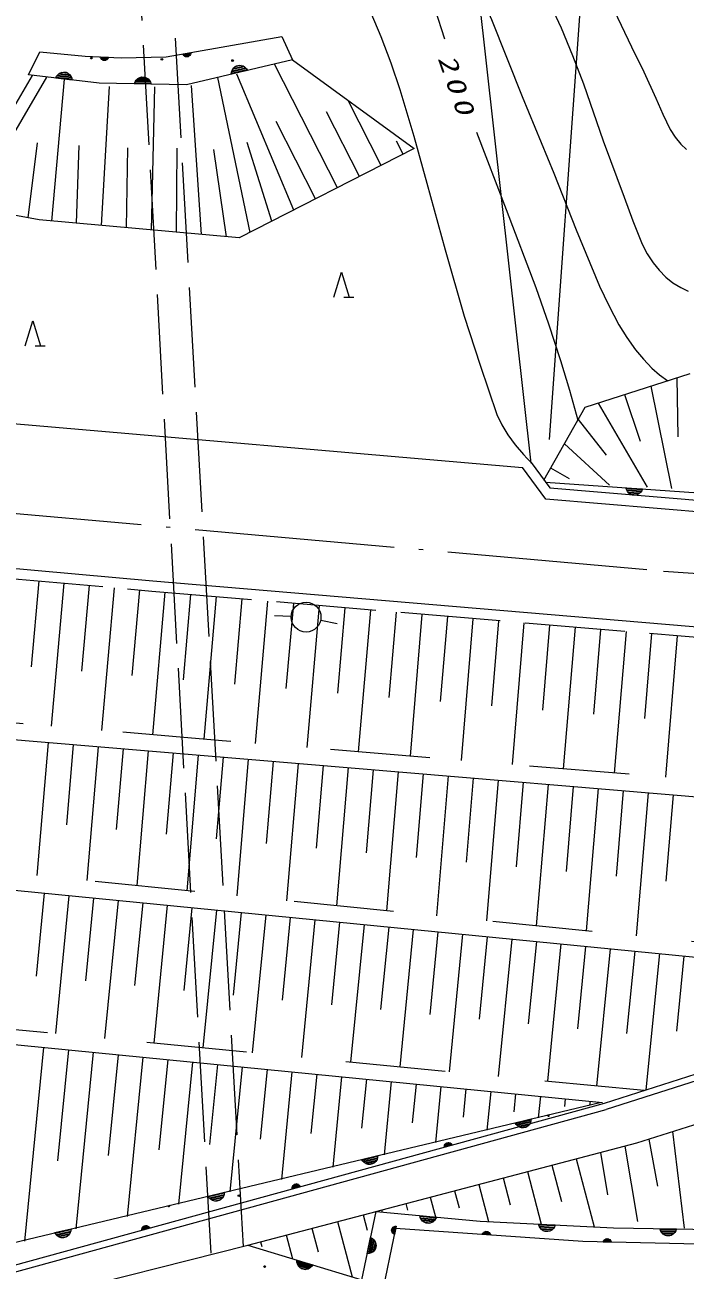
# Model space of a CAD drawing. Units: millimetres, scale not verified. Extents: x -625 to 704666, y -625 to 360237.
# Drawn here: x 433097 to 472748, y 217128 to 291955 of the extents above; entities that cross this region are included whole.
import ezdxf

# ---------------------------------------------------------------- set-up
doc = ezdxf.new("R2010")
doc.units = ezdxf.units.MM
doc.header["$LTSCALE"] = 1000
for name, pattern in [('DASHED', [7.5, 6, -1.5]), ('DASHED_SPACED', [12, 6, -6]), ('LONG_DASHED_DOTTED', [15.25, 12, -1.5, 0.25, -1.5])]:
    doc.linetypes.add(name, pattern=pattern)
for name, color, linetype, lineweight in [('S-BGD', 7, 'Continuous', 13), ('S-BGD-HTXT', 6, 'Continuous', 13), ('S-BMK', 2, 'LONG_DASHED_DOTTED', 13)]:
    doc.layers.add(name, color=color, linetype=linetype, lineweight=lineweight)
doc.styles.add('ＭＳ ゴシック', font='')
doc.styles.get('ＭＳ ゴシック').set_extended_font_data('MS Gothic')

# ---------------------------------------------------------------- blocks, each defined once
blk = doc.blocks.new('BUHIN11')
at = {"color": 7, "linetype": 'Continuous', "lineweight": 13}
blk.add_circle((0, 0), 896, dxfattribs=at)
blk = doc.blocks.new('BUHIN49')
at = {"color": 7, "linetype": 'Continuous', "lineweight": 13}
for p, q in [((477, 50), (-447, -171)), ((-409, -226), (467, -17)), ((445, -87), (-355, -278)), ((-297, -328), (411, -159)), ((367, -234), (-222, -374)), ((-93, -408), (270, -321))]:
    blk.add_line(p, q, dxfattribs=at)
blk.add_lwpolyline([(486, 116), (474, -5), (441, -113), (372, -243), (279, -327), (173, -390), (22, -427), (-101, -417), (-222, -385), (-342, -300), (-423, -219), (-486, -116)], close=True, dxfattribs=at)
blk = doc.blocks.new('BUHIN53')
at = {"color": 7, "linetype": 'Continuous', "lineweight": 13}
for p, q in [((-237, -32), (221, 92)), ((201, 119), (-234, 1)), ((-224, 37), (173, 144)), ((143, 168), (-208, 73)), ((-187, 111), (105, 190)), ((40, 205), (-140, 156))]:
    blk.add_line(p, q, dxfattribs=at)
blk.add_lwpolyline([(-241, -65), (-237, -5), (-222, 50), (-189, 116), (-144, 159), (-92, 193), (-18, 213), (44, 210), (105, 196), (166, 155), (208, 116), (241, 65)], close=True, dxfattribs=at)
blk = doc.blocks.new('BUHIN68')
at = {"color": 7, "linetype": 'Continuous', "lineweight": 13}
for p, q in [((-237, 36), (238, 26)), ((226, 58), (-224, 67)), ((-204, 98), (207, 89)), ((185, 121), (-179, 129)), ((-148, 159), (155, 153)), ((96, 186), (-90, 189))]:
    blk.add_line(p, q, dxfattribs=at)
blk.add_lwpolyline([(-250, 5), (-229, 62), (-199, 110), (-149, 164), (-93, 193), (-34, 211), (43, 209), (102, 189), (156, 158), (203, 102), (232, 53), (250, -5)], close=True, dxfattribs=at)
blk = doc.blocks.new('BUHIN78')
at = {"color": 7, "linetype": 'Continuous', "lineweight": 13}
for p, q in [((469, -96), (-478, -29)), ((-458, -93), (440, -156)), ((398, -216), (-422, -158)), ((-382, -224), (344, -275)), ((280, -333), (-324, -291)), ((-211, -361), (161, -387))]:
    blk.add_line(p, q, dxfattribs=at)
blk.add_lwpolyline([(499, -35), (451, -147), (387, -240), (282, -343), (168, -395), (48, -424), (-107, -414), (-221, -368), (-327, -300), (-416, -184), (-469, -82), (-499, 35)], close=True, dxfattribs=at)
blk = doc.blocks.new('BUHIN85')
at = {"color": 7, "linetype": 'Continuous', "lineweight": 13}
blk.add_line((146, -746), (746, -746), dxfattribs=at)
blk.add_lwpolyline([(-458, -746), (0, 750), (458, -746)], dxfattribs=at)

msp = doc.modelspace()

# ---------------------------------------------------------------- linework, layer by layer
at = {"layer": 'S-BGD', "linetype": 'DASHED'}
for p, q in [((441292, 306128), (446199, 218556)), ((439356, 305708), (444263, 218136)), ((416856, 260071), (440725, 257935)), ((440725, 257935), (477638, 254803))]:
    msp.add_line(p, q, dxfattribs=at)
at = {"layer": 'S-BGD'}
for p, q in [((459619, 300158), (463484, 265611)), ((441581, 290029), (448531, 291248)), ((448531, 291248), (449163, 289849)), ((433322, 288946), (433999, 290345)), ((433999, 290345), (436707, 290074)), ((436707, 290074), (438873, 289984)), ((438110, 289984), (437635, 290004)), ((437647, 289972), (438096, 289954)), ((438076, 289923), (437665, 289940)), ((437687, 289908), (438050, 289893)), ((438019, 289863), (437716, 289876)), ((437774, 289842), (437960, 289834)), ((438873, 289984), (441581, 290029)), ((443059, 290257), (442591, 290174)), ((442609, 290146), (443052, 290224)), ((443039, 290190), (442634, 290119)), ((442662, 290092), (443020, 290154)), ((442996, 290118), (442698, 290066)), ((442761, 290046), (442945, 290078)), ((449163, 289849), (442799, 288359)), ((451873, 282174), (448083, 289596)), ((449163, 289849), (456473, 284523)), ((429877, 282629), (433547, 288920)), ((437564, 288450), (433322, 288946)), ((435905, 288770), (435011, 288874)), ((435055, 288932), (435872, 288836)), ((435835, 288904), (435112, 288988)), ((435179, 289043), (435780, 288973)), ((435671, 289049), (435301, 289092)), ((445504, 289057), (446429, 289273)), ((446391, 289328), (445514, 289123)), ((445537, 289192), (446337, 289380)), ((446279, 289431), (445571, 289265)), ((445615, 289339), (446204, 289477)), ((446076, 289511), (445713, 289426)), ((449244, 280831), (445833, 288991)), ((430595, 282271), (434414, 288818)), ((434704, 280168), (435474, 288694)), ((434979, 288815), (435922, 288705)), ((442799, 288359), (437564, 288450)), ((437705, 279898), (438173, 288260)), ((439708, 288475), (440658, 288459)), ((440634, 288522), (439734, 288537)), ((439773, 288599), (440595, 288585)), ((440551, 288648), (439824, 288661)), ((439885, 288722), (440490, 288712)), ((440373, 288776), (440001, 288783)), ((440707, 279627), (440906, 288228)), ((443708, 279356), (443099, 288323)), ((446616, 279489), (444688, 288800)), ((454502, 283516), (452515, 287407)), ((453187, 282845), (451201, 286735)), ((450559, 281503), (448185, 286151)), ((433300, 280356), (433850, 284859)), ((436205, 280033), (436361, 284700)), ((439206, 279762), (439285, 284573)), ((442207, 279491), (442241, 284541)), ((445208, 279221), (444434, 284477)), ((456473, 284523), (445958, 279153)), ((447930, 280160), (446436, 284890)), ((455816, 284188), (455419, 284966)), ((433954, 280236), (430028, 280958)), ((445958, 279153), (433954, 280236)), ((466750, 268974), (473044, 271008)), ((470684, 270245), (471931, 264101)), ((472257, 270754), (472315, 267209)), ((469110, 269737), (470051, 266940)), ((424938, 268653), (462976, 265358)), ((464256, 264599), (466750, 268974)), ((467537, 269228), (470473, 264177)), ((466335, 268245), (468017, 266096)), ((465503, 266787), (468209, 264292)), ((463496, 265665), (464627, 264142)), ((464386, 263460), (462976, 265358)), ((464672, 265329), (465793, 264689)), ((464371, 264484), (485669, 262988)), ((464627, 264142), (475668, 263208)), ((475610, 262510), (464386, 263460)), ((440777, 258532), (416909, 260668)), ((433934, 258543), (433472, 253384)), ((435443, 258408), (434674, 249816)), ((436952, 258273), (436491, 253122)), ((477688, 255401), (440777, 258532)), ((438461, 258137), (437693, 249559)), ((439971, 258002), (439510, 252859)), ((441497, 257867), (440750, 249299)), ((443042, 257733), (442594, 252594)), ((444586, 257598), (443840, 249036)), ((446131, 257464), (445683, 252329)), ((447675, 257329), (446930, 248778)), ((449220, 257194), (448773, 252068)), ((450764, 257060), (450020, 248523)), ((452309, 256925), (451862, 251807)), ((453853, 256790), (453110, 248268)), ((455397, 256656), (454952, 251547)), ((449085, 256406), (448086, 256449)), ((450865, 256184), (451844, 255980)), ((456936, 256525), (456228, 248011)), ((458470, 256397), (458045, 251289)), ((460003, 256270), (459295, 247757)), ((461537, 256142), (461112, 251035)), ((463070, 256015), (462362, 247504)), ((464604, 255887), (464179, 250781)), ((466137, 255760), (465430, 247251)), ((467671, 255632), (467246, 250527)), ((469204, 255505), (468497, 246998)), ((470737, 255377), (470313, 250273)), ((472271, 255250), (471564, 246744)), ((426226, 249522), (492308, 243996)), ((434487, 248831), (433818, 240835)), ((435989, 248706), (435586, 243893)), ((437490, 248580), (436817, 240533)), ((438992, 248455), (438587, 243611)), ((440494, 248329), (439817, 240230)), ((441996, 248203), (441588, 243329)), ((443498, 248078), (442816, 239928)), ((445000, 247952), (444589, 243047)), ((446502, 247827), (445816, 239626)), ((448003, 247701), (447591, 242765)), ((449505, 247575), (448815, 239323)), ((451007, 247450), (450592, 242483)), ((452509, 247324), (451815, 239021)), ((454011, 247199), (453593, 242201)), ((455513, 247073), (454814, 238719)), ((457015, 246947), (456594, 241919)), ((458516, 246822), (457813, 238416)), ((460018, 246696), (459595, 241637)), ((461520, 246571), (460813, 238114)), ((463022, 246445), (462596, 241356)), ((464524, 246319), (463812, 237811)), ((466026, 246194), (465598, 241074)), ((467528, 246068), (466812, 237509)), ((469030, 245943), (468599, 240792)), ((470531, 245817), (469811, 237207)), ((472033, 245691), (471600, 240510)), ((427613, 240426), (479329, 235350)), ((434262, 239773), (433774, 234798)), ((435740, 239628), (434926, 231338)), ((437218, 239483), (436729, 234510)), ((438695, 239338), (437882, 231052)), ((440173, 239193), (439685, 234223)), ((441650, 239048), (440837, 230766)), ((443128, 238903), (442640, 233935)), ((444605, 238758), (443793, 230479)), ((446083, 238613), (445596, 233647)), ((447561, 238468), (446749, 230193)), ((449038, 238323), (448551, 233359)), ((450516, 238178), (449704, 229907)), ((451993, 238033), (451506, 233071)), ((453471, 237888), (452660, 229620)), ((454949, 237743), (454462, 232784)), ((456426, 237598), (455615, 229334)), ((457904, 237453), (457417, 232496)), ((459381, 237308), (458571, 229048)), ((460859, 237163), (460373, 232208)), ((462337, 237018), (461526, 228761)), ((463814, 236873), (463328, 231920)), ((465292, 236728), (464482, 228475)), ((466769, 236583), (466283, 231632)), ((468247, 236438), (467437, 228189)), ((469725, 236293), (469239, 231345)), ((471202, 236148), (470398, 227951)), ((472680, 236003), (472237, 231494)), ((467903, 227167), (484839, 232587)), ((484977, 232211), (468017, 226784)), ((428990, 231028), (467786, 227209)), ((434213, 230514), (433067, 218871)), ((435705, 230367), (435048, 223692)), ((437197, 230220), (436153, 219612)), ((438689, 230074), (438093, 224019)), ((440181, 229927), (439239, 220354)), ((441674, 229780), (441139, 224346)), ((443166, 229633), (442325, 221095)), ((444658, 229486), (444184, 224674)), ((446150, 229339), (445411, 221836)), ((447642, 229192), (447230, 225001)), ((449134, 229045), (448498, 222577)), ((450627, 228898), (450275, 225328)), ((452119, 228752), (451584, 223318)), ((453611, 228605), (453320, 225655)), ((455103, 228458), (454670, 224059)), ((456595, 228311), (456366, 225982)), ((458087, 228164), (457756, 224800)), ((459579, 228017), (459411, 226309)), ((461072, 227870), (460842, 225542)), ((462564, 227723), (462457, 226637)), ((464056, 227576), (463928, 226283)), ((430171, 216794), (467903, 227167)), ((430183, 216383), (468017, 226784)), ((430777, 218393), (467625, 227197)), ((465548, 227429), (465502, 226964)), ((467040, 227283), (467015, 227024)), ((469857, 224774), (476955, 227035)), ((471986, 225452), (472685, 219645)), ((454178, 220654), (469857, 224774)), ((469126, 224582), (469883, 220046)), ((470566, 225000), (471084, 222180)), ((466204, 223814), (467280, 219720)), ((467665, 224198), (468082, 221647)), ((463283, 223046), (464114, 219882)), ((464744, 223430), (465316, 221253)), ((460361, 222279), (460948, 220045)), ((461822, 222663), (462247, 221043)), ((457439, 221511), (457752, 220321)), ((458900, 221895), (459172, 220861)), ((454518, 220743), (454550, 220619)), ((455979, 221127), (456082, 220733)), ((446483, 218632), (454190, 220653)), ((451878, 220047), (452750, 216721)), ((453333, 216543), (454190, 220653)), ((453419, 220451), (453662, 219522)), ((454190, 220653), (460439, 220071)), ((457782, 220256), (456836, 220344)), ((456855, 220279), (457751, 220196)), ((457708, 220137), (456889, 220213)), ((456928, 220147), (457652, 220079)), ((457587, 220023), (456984, 220079)), ((457095, 220006), (457466, 219971)), ((460439, 220071), (468454, 219660)), ((450336, 219643), (450710, 218217)), ((455359, 219628), (454491, 215420)), ((455172, 219650), (455134, 219467)), ((455153, 219405), (455214, 219701)), ((455251, 219725), (455178, 219369)), ((455204, 219338), (455287, 219741)), ((455321, 219754), (455230, 219314)), ((455258, 219295), (455354, 219760)), ((466604, 218839), (455359, 219628)), ((460585, 219293), (461059, 219260)), ((461048, 219292), (460599, 219323)), ((460620, 219353), (461031, 219324)), ((461010, 219357), (460647, 219383)), ((460680, 219412), (460981, 219390)), ((460925, 219426), (460739, 219439)), ((464918, 219779), (463969, 219827)), ((463991, 219764), (464890, 219717)), ((464849, 219657), (464028, 219699)), ((464069, 219634), (464796, 219597)), ((464733, 219538), (464128, 219569)), ((464243, 219500), (464615, 219481)), ((468454, 219660), (475030, 219557)), ((472216, 219539), (471266, 219553)), ((471290, 219490), (472190, 219476)), ((472152, 219415), (471329, 219427)), ((471373, 219364), (472101, 219353)), ((472040, 219291), (471435, 219301)), ((433331, 215310), (446483, 218632)), ((446483, 218632), (453333, 216543)), ((447254, 218834), (447328, 218549)), ((448795, 219239), (449169, 217813)), ((453919, 219050), (453726, 218120)), ((453792, 218132), (453976, 219013)), ((454029, 218964), (453861, 218158)), ((453932, 218190), (454080, 218902)), ((454129, 218830), (454006, 218238)), ((454091, 218340), (454167, 218705)), ((474898, 218664), (466604, 218839)), ((471551, 219236), (471924, 219231)), ((450344, 217389), (449436, 217666)), ((449441, 217599), (450302, 217337)), ((450248, 217288), (449461, 217528)), ((449486, 217455), (450182, 217243)), ((450106, 217200), (449528, 217377)), ((449622, 217283), (449978, 217174))]:
    msp.add_line(p, q, dxfattribs=at)
at = {"layer": 'S-BGD', "linetype": 'DASHED_SPACED'}
for p, q in [((444948, 248942), (425783, 250572)), ((493301, 244950), (444948, 248942)), ((479112, 236269), (427392, 241483)), ((470288, 227913), (428789, 231933))]:
    msp.add_line(p, q, dxfattribs=at)
at = {"layer": 'S-BGD'}
for points in [[(454052, 305118), (454682, 304302), (455272, 303437), (456208, 301891), (457096, 300309), (458365, 298032), (459579, 295730), (460370, 294027), (461112, 292289), (462959, 287652), (464860, 283037), (466209, 279636), (467613, 276259), (468165, 275088), (468773, 273937), (469242, 273176), (469770, 272432), (470243, 271862), (470758, 271335), (471216, 270936), (471703, 270575)], [(453873, 292685), (454481, 291250), (455072, 289680), (455610, 288080), (456451, 285277), (457238, 282448), (458333, 278444), (459488, 274448), (460437, 271500), (461451, 268546), (461746, 267927), (462097, 267330), (462545, 266725), (463050, 266143), (463269, 265907), (463496, 265665)], [(457712, 292925), (458289, 291117)], [(464686, 293108), (465297, 291783), (465993, 290112), (466637, 288410), (467831, 284993), (469081, 281602), (469600, 280175), (470171, 278781), (470473, 278203), (470828, 277654), (471188, 277211), (471601, 276799), (472018, 276464), (472483, 276170), (472935, 275951)], [(468489, 292827), (469524, 290646), (470278, 289131), (470995, 287554), (471403, 286594), (471861, 285668), (472151, 285214), (472496, 284785), (472835, 284464)], [(460225, 285513), (461998, 280857), (463776, 276184), (464546, 273997), (465258, 271793), (465797, 270005), (466315, 268210)]]:
    msp.add_lwpolyline(points, dxfattribs=at)
for points in [[(438124, 290015), (438101, 289959), (438071, 289911), (438020, 289858), (437964, 289830), (437904, 289814), (437827, 289817), (437769, 289839), (437715, 289871), (437669, 289928), (437641, 289978), (437624, 290036)], [(443066, 290289), (443056, 290229), (443036, 290176), (442998, 290114), (442949, 290075), (442894, 290046), (442818, 290033), (442757, 290041), (442697, 290061), (442640, 290107), (442602, 290150), (442574, 290203)], [(434947, 288756), (435000, 288865), (435068, 288956), (435178, 289054), (435294, 289100), (435415, 289124), (435569, 289106), (435682, 289055), (435784, 288983), (435868, 288862), (435916, 288758), (435940, 288640)], [(445494, 288990), (445507, 289111), (445541, 289219), (445611, 289348), (445704, 289432), (445810, 289495), (445961, 289531), (446084, 289521), (446204, 289487), (446324, 289403), (446405, 289321), (446468, 289218)], [(439682, 288413), (439724, 288527), (439783, 288624), (439883, 288732), (439994, 288790), (440112, 288826), (440267, 288823), (440383, 288783), (440492, 288722), (440588, 288610), (440646, 288511), (440682, 288396)], [(457812, 220316), (457762, 220205), (457695, 220113), (457588, 220013), (457473, 219963), (457353, 219937), (457198, 219951), (457085, 219999), (456981, 220069), (456894, 220188), (456843, 220290), (456817, 220408)], [(455287, 219277), (455234, 219308), (455192, 219346), (455148, 219405), (455130, 219465), (455123, 219526), (455139, 219602), (455169, 219656), (455210, 219703), (455274, 219740), (455327, 219760), (455387, 219766)], [(460570, 219263), (460594, 219319), (460626, 219365), (460679, 219417), (460736, 219443), (460796, 219457), (460873, 219452), (460930, 219429), (460983, 219395), (461028, 219337), (461054, 219286), (461069, 219228)], [(464946, 219840), (464900, 219727), (464838, 219632), (464735, 219528), (464622, 219473), (464502, 219442), (464348, 219450), (464232, 219493), (464125, 219559), (464034, 219674), (463979, 219774), (463947, 219891)], [(472242, 219601), (472200, 219486), (472141, 219390), (472042, 219281), (471931, 219223), (471813, 219187), (471658, 219190), (471541, 219229), (471432, 219291), (471336, 219402), (471278, 219501), (471242, 219616)], [(453863, 219088), (453968, 219025), (454052, 218949), (454139, 218831), (454176, 218711), (454188, 218588), (454157, 218436), (454096, 218329), (454015, 218234), (453887, 218161), (453780, 218122), (453659, 218109)], [(450386, 217442), (450315, 217343), (450231, 217267), (450106, 217190), (449983, 217165), (449860, 217163), (449711, 217208), (449610, 217279), (449522, 217368), (449461, 217502), (449432, 217613), (449430, 217733)]]:
    msp.add_lwpolyline(points, close=True, dxfattribs=at)
for centre in [(437083, 289958), (441325, 289885), (445568, 289812), (445946, 221598), (447493, 217340)]:
    msp.add_circle(centre, 49.8, dxfattribs=at)
for centre, start, end in [((464540, 226419), 140.66505, 66.208), ((441746, 220994), 170.12243, 36.75062)]:
    msp.add_arc(centre, 49.8, start, end, dxfattribs=at)
at = {"layer": 'S-BGD-HTXT'}
msp.add_line((468101, 316007), (464580, 267046), dxfattribs=at)
at = {"layer": 'S-BMK'}
for p, q in [((428127, 262990), (471459, 259136)), ((471459, 259136), (511210, 256419))]:
    msp.add_line(p, q, dxfattribs=at)

# ---------------------------------------------------------------- block references
at = {"layer": 'S-BGD'}
for name, p in [('BUHIN85', (452114, 276342)), ('BUHIN85', (433569, 273414)), ('BUHIN78', (469696, 264110)), ('BUHIN11', (449984, 256368)), ('BUHIN49', (463019, 226096)), ('BUHIN53', (458527, 224576)), ('BUHIN49', (453807, 223895)), ('BUHIN53', (449389, 222099)), ('BUHIN49', (444595, 221695)), ('BUHIN49', (435383, 219494)), ('BUHIN53', (440352, 219589)), ('BUHIN68', (468075, 218808))]:
    msp.add_blockref(name, p, dxfattribs=at)

# ---------------------------------------------------------------- texts
at = {"layer": 'S-BGD', "insert": (457866, 289945), "char_height": 1100, "attachment_point": 7, "rotation": 289.1, "style": 'ＭＳ ゴシック'}
msp.add_mtext('\\T1.33;\\W1.35;\\Q15;200', dxfattribs=at)

doc.saveas('drawing.dxf')
